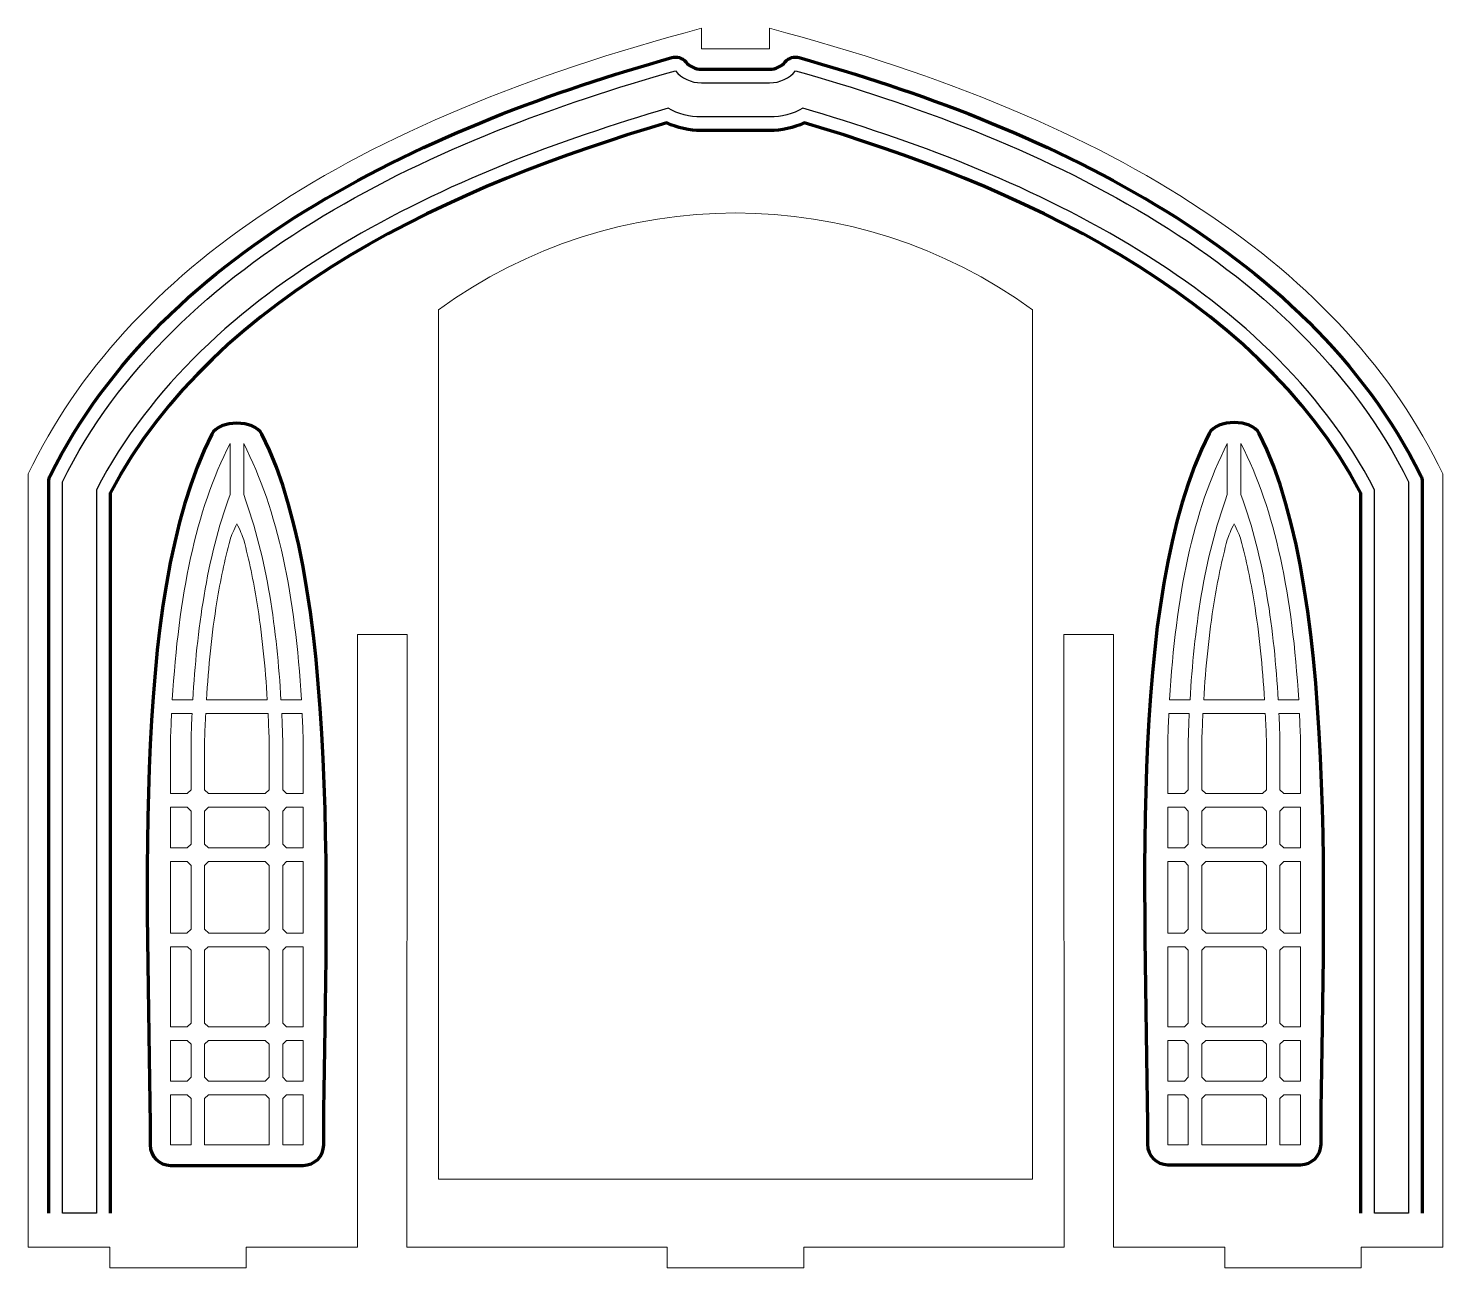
# Model space of a CAD drawing. Header units: centimetres. Extents: x -57 to 189, y -76 to 83.
# Drawn here: x 26.09 to 46.83, y 41.31 to 59.48 of the extents above; entities that cross this region are included whole.
import ezdxf

# ---------------------------------------------------------------- set-up
doc = ezdxf.new("R2010")
doc.units = ezdxf.units.CM
doc.header["$MEASUREMENT"] = 0
doc.layers.add('DEFAULT', color=7, linetype='Continuous')

msp = doc.modelspace()

# ---------------------------------------------------------------- linework, layer by layer
at = {"layer": 'DEFAULT', "color": 242, "lineweight": 9}
for points, knots in [([(36.46052, 59.17993), (36.46052, 59.17993), (35.96052, 59.17993), (35.96052, 59.17993), (35.96052, 59.17993), (35.96052, 59.17993), (35.96053, 59.47993), (35.96053, 59.47993), (35.96053, 59.47993), (30.8109, 58.11801), (27.52085, 55.94032), (26.0904, 52.94694), (26.0904, 52.94694), (26.0904, 52.94694), (26.09041, 41.60815), (26.09041, 41.60815), (26.09041, 41.60815), (26.09041, 41.60815), (27.28487, 41.60815), (27.28487, 41.60815), (27.28487, 41.60815), (27.28487, 41.60815), (27.28487, 41.30815), (27.28487, 41.30815), (27.28487, 41.30815), (27.28487, 41.30815), (29.28487, 41.30815), (29.28487, 41.30815), (29.28487, 41.30815), (29.28487, 41.30815), (29.28487, 41.60814), (29.28487, 41.60814), (29.28487, 41.60814), (29.28487, 41.60814), (30.91852, 41.60814), (30.91852, 41.60814), (30.91852, 41.60814), (30.91852, 41.60814), (30.91852, 50.59249), (30.91852, 50.59249), (30.91852, 50.59249), (30.91852, 50.59249), (31.64498, 50.59249), (31.64498, 50.59249), (31.64498, 50.59249), (31.64498, 50.59249), (31.64297, 41.60815), (31.64297, 41.60815), (31.64297, 41.60815), (31.64297, 41.60815), (35.46052, 41.60815), (35.46052, 41.60815), (35.46052, 41.60815), (35.46052, 41.60815), (35.46053, 41.30815), (35.46053, 41.30815), (35.46053, 41.30815), (35.46053, 41.30815), (36.46052, 41.30815), (36.46052, 41.30815), (36.46052, 41.30815), (36.46052, 41.30815), (37.46051, 41.30815), (37.46051, 41.30815), (37.46051, 41.30815), (37.46051, 41.30815), (37.46052, 41.60815), (37.46052, 41.60815), (37.46052, 41.60815), (37.46052, 41.60815), (41.27807, 41.60815), (41.27807, 41.60815), (41.27807, 41.60815), (41.27807, 41.60815), (41.27606, 50.59249), (41.27606, 50.59249), (41.27606, 50.59249), (41.27606, 50.59249), (42.00252, 50.59249), (42.00252, 50.59249), (42.00252, 50.59249), (42.00252, 50.59249), (42.00252, 41.60814), (42.00252, 41.60814), (42.00252, 41.60814), (42.00252, 41.60814), (43.63617, 41.60814), (43.63617, 41.60814), (43.63617, 41.60814), (43.63617, 41.60814), (43.63617, 41.30815), (43.63617, 41.30815), (43.63617, 41.30815), (43.63617, 41.30815), (45.63617, 41.30815), (45.63617, 41.30815), (45.63617, 41.30815), (45.63617, 41.30815), (45.63617, 41.60815), (45.63617, 41.60815), (45.63617, 41.60815), (45.63617, 41.60815), (46.83063, 41.60815), (46.83063, 41.60815), (46.83063, 41.60815), (46.83063, 41.60815), (46.83064, 52.94694), (46.83064, 52.94694), (46.83064, 52.94694), (45.40019, 55.94032), (42.11014, 58.11801), (36.96051, 59.47993), (36.96051, 59.47993), (36.96051, 59.47993), (36.96052, 59.17993), (36.96052, 59.17993), (36.96052, 59.17993), (36.96052, 59.17993), (36.46052, 59.17993), (36.46052, 59.17993)], [0, 0, 0, 0, 0.03225806, 0.03225806, 0.03225806, 0.03225806, 0.06451613, 0.06451613, 0.06451613, 0.06451613, 0.09677419, 0.09677419, 0.09677419, 0.09677419, 0.12903226, 0.12903226, 0.12903226, 0.12903226, 0.16129032, 0.16129032, 0.16129032, 0.16129032, 0.19354839, 0.19354839, 0.19354839, 0.19354839, 0.22580645, 0.22580645, 0.22580645, 0.22580645, 0.25806452, 0.25806452, 0.25806452, 0.25806452, 0.29032258, 0.29032258, 0.29032258, 0.29032258, 0.32258065, 0.32258065, 0.32258065, 0.32258065, 0.35483871, 0.35483871, 0.35483871, 0.35483871, 0.38709677, 0.38709677, 0.38709677, 0.38709677, 0.41935484, 0.41935484, 0.41935484, 0.41935484, 0.4516129, 0.4516129, 0.4516129, 0.4516129, 0.48387097, 0.48387097, 0.48387097, 0.48387097, 0.51612903, 0.51612903, 0.51612903, 0.51612903, 0.5483871, 0.5483871, 0.5483871, 0.5483871, 0.58064516, 0.58064516, 0.58064516, 0.58064516, 0.61290323, 0.61290323, 0.61290323, 0.61290323, 0.64516129, 0.64516129, 0.64516129, 0.64516129, 0.67741935, 0.67741935, 0.67741935, 0.67741935, 0.70967742, 0.70967742, 0.70967742, 0.70967742, 0.74193548, 0.74193548, 0.74193548, 0.74193548, 0.77419355, 0.77419355, 0.77419355, 0.77419355, 0.80645161, 0.80645161, 0.80645161, 0.80645161, 0.83870968, 0.83870968, 0.83870968, 0.83870968, 0.87096774, 0.87096774, 0.87096774, 0.87096774, 0.90322581, 0.90322581, 0.90322581, 0.90322581, 0.93548387, 0.93548387, 0.93548387, 0.93548387, 1, 1, 1, 1]), ([(32.10712, 55.35391), (34.7014, 57.24478), (38.21964, 57.24478), (40.81392, 55.3539), (40.81392, 55.3539), (40.81392, 55.3539), (40.81393, 42.60815), (40.81393, 42.60815), (40.81393, 42.60815), (40.81393, 42.60815), (36.46052, 42.60815), (36.46052, 42.60815), (36.46052, 42.60815), (36.46052, 42.60815), (32.10711, 42.60815), (32.10711, 42.60815), (32.10711, 42.60815), (32.10711, 42.60815), (32.10712, 55.35391), (32.10712, 55.35391)], [0, 0, 0, 0, 0.16666667, 0.16666667, 0.16666667, 0.16666667, 0.33333333, 0.33333333, 0.33333333, 0.33333333, 0.5, 0.5, 0.5, 0.5, 0.66666667, 0.66666667, 0.66666667, 0.66666667, 1, 1, 1, 1]), ([(29.04902, 52.64226), (28.7023, 51.70327), (28.56185, 50.6468), (28.50241, 49.63182), (28.50241, 49.63182), (28.50241, 49.63182), (28.20251, 49.63182), (28.20251, 49.63182), (28.20251, 49.63182), (28.29305, 51.15523), (28.54438, 52.40832), (29.04902, 53.39101), (29.04902, 53.39101), (29.04902, 53.39101), (29.04902, 52.64226), (29.04902, 52.64226)], [0, 0, 0, 0, 0.2, 0.2, 0.2, 0.2, 0.4, 0.4, 0.4, 0.4, 0.6, 0.6, 0.6, 0.6, 1, 1, 1, 1]), ([(29.24902, 53.39101), (29.75366, 52.40832), (30.005, 51.15523), (30.09553, 49.63182), (30.09553, 49.63182), (30.09553, 49.63182), (29.79564, 49.63182), (29.79564, 49.63182), (29.79564, 49.63182), (29.7362, 50.64679), (29.59574, 51.70327), (29.24902, 52.64226), (29.24902, 52.64226), (29.24902, 52.64226), (29.24902, 53.39101), (29.24902, 53.39101)], [0, 0, 0, 0, 0.2, 0.2, 0.2, 0.2, 0.4, 0.4, 0.4, 0.4, 0.6, 0.6, 0.6, 0.6, 1, 1, 1, 1]), ([(43.67202, 53.39101), (43.16738, 52.40832), (42.91604, 51.15523), (42.82551, 49.63182), (42.82551, 49.63182), (42.82551, 49.63182), (43.1254, 49.63182), (43.1254, 49.63182), (43.1254, 49.63182), (43.18484, 50.64679), (43.3253, 51.70327), (43.67202, 52.64226), (43.67202, 52.64226), (43.67202, 52.64226), (43.67202, 53.39101), (43.67202, 53.39101)], [0, 0, 0, 0, 0.2, 0.2, 0.2, 0.2, 0.4, 0.4, 0.4, 0.4, 0.6, 0.6, 0.6, 0.6, 1, 1, 1, 1]), ([(43.87202, 52.64226), (44.21874, 51.70327), (44.35919, 50.6468), (44.41863, 49.63182), (44.41863, 49.63182), (44.41863, 49.63182), (44.71853, 49.63182), (44.71853, 49.63182), (44.71853, 49.63182), (44.62799, 51.15523), (44.37666, 52.40832), (43.87202, 53.39101), (43.87202, 53.39101), (43.87202, 53.39101), (43.87202, 52.64226), (43.87202, 52.64226)], [0, 0, 0, 0, 0.2, 0.2, 0.2, 0.2, 0.4, 0.4, 0.4, 0.4, 0.6, 0.6, 0.6, 0.6, 1, 1, 1, 1]), ([(29.44172, 51.0731), (29.5195, 50.59654), (29.56647, 50.11444), (29.59518, 49.63182), (29.59518, 49.63182), (29.59518, 49.63182), (29.14901, 49.63182), (29.14901, 49.63182), (29.14901, 49.63182), (29.14901, 49.63182), (28.70284, 49.63182), (28.70284, 49.63182), (28.70284, 49.63182), (28.73156, 50.11444), (28.77854, 50.59653), (28.85632, 51.0731), (28.85632, 51.0731), (28.90595, 51.3773), (28.9685, 51.68161), (29.04902, 51.98062), (29.04902, 51.98062), (29.06621, 52.03182), (29.1048, 52.1354), (29.14902, 52.21374), (29.14902, 52.21374), (29.19324, 52.1354), (29.23185, 52.03182), (29.24902, 51.98062), (29.24902, 51.98062), (29.32954, 51.68161), (29.39208, 51.3773), (29.44172, 51.0731)], [0, 0, 0, 0, 0.11111111, 0.11111111, 0.11111111, 0.11111111, 0.22222222, 0.22222222, 0.22222222, 0.22222222, 0.33333333, 0.33333333, 0.33333333, 0.33333333, 0.44444444, 0.44444444, 0.44444444, 0.44444444, 0.55555556, 0.55555556, 0.55555556, 0.55555556, 0.66666667, 0.66666667, 0.66666667, 0.66666667, 0.77777778, 0.77777778, 0.77777778, 0.77777778, 1, 1, 1, 1]), ([(43.47932, 51.0731), (43.40154, 50.59654), (43.35457, 50.11444), (43.32586, 49.63182), (43.32586, 49.63182), (43.32586, 49.63182), (43.77203, 49.63182), (43.77203, 49.63182), (43.77203, 49.63182), (43.77203, 49.63182), (44.2182, 49.63182), (44.2182, 49.63182), (44.2182, 49.63182), (44.18948, 50.11444), (44.1425, 50.59653), (44.06472, 51.0731), (44.06472, 51.0731), (44.01509, 51.3773), (43.95254, 51.68161), (43.87202, 51.98062), (43.87202, 51.98062), (43.85483, 52.03182), (43.81624, 52.1354), (43.77202, 52.21374), (43.77202, 52.21374), (43.7278, 52.1354), (43.68919, 52.03182), (43.67202, 51.98062), (43.67202, 51.98062), (43.5915, 51.68161), (43.52896, 51.3773), (43.47932, 51.0731)], [0, 0, 0, 0, 0.11111111, 0.11111111, 0.11111111, 0.11111111, 0.22222222, 0.22222222, 0.22222222, 0.22222222, 0.33333333, 0.33333333, 0.33333333, 0.33333333, 0.44444444, 0.44444444, 0.44444444, 0.44444444, 0.55555556, 0.55555556, 0.55555556, 0.55555556, 0.66666667, 0.66666667, 0.66666667, 0.66666667, 0.77777778, 0.77777778, 0.77777778, 0.77777778, 1, 1, 1, 1]), ([(28.47633, 49.05564), (28.47633, 49.05564), (28.47633, 48.31539), (28.47633, 48.31539), (28.47633, 48.31539), (28.47633, 48.31539), (28.42042, 48.25948), (28.42042, 48.25948), (28.42042, 48.25948), (28.42042, 48.25948), (28.17633, 48.25948), (28.17633, 48.25948), (28.17633, 48.25948), (28.17633, 48.25948), (28.17633, 49.06061), (28.17633, 49.06061), (28.17633, 49.06061), (28.18048, 49.18604), (28.18557, 49.30978), (28.19162, 49.43182), (28.19162, 49.43182), (28.19162, 49.43182), (28.49167, 49.43182), (28.49167, 49.43182), (28.49167, 49.43182), (28.48554, 49.30608), (28.48052, 49.18113), (28.47639, 49.0573), (28.47639, 49.0573), (28.47639, 49.0573), (28.47633, 49.05564), (28.47633, 49.05564)], [0, 0, 0, 0, 0.11111111, 0.11111111, 0.11111111, 0.11111111, 0.22222222, 0.22222222, 0.22222222, 0.22222222, 0.33333333, 0.33333333, 0.33333333, 0.33333333, 0.44444444, 0.44444444, 0.44444444, 0.44444444, 0.55555556, 0.55555556, 0.55555556, 0.55555556, 0.66666667, 0.66666667, 0.66666667, 0.66666667, 0.77777778, 0.77777778, 0.77777778, 0.77777778, 1, 1, 1, 1]), ([(29.62171, 49.0523), (29.62171, 49.0523), (29.6217, 48.31539), (29.6217, 48.31539), (29.6217, 48.31539), (29.6217, 48.31539), (29.5658, 48.25948), (29.5658, 48.25948), (29.5658, 48.25948), (29.5658, 48.25948), (29.14902, 48.25948), (29.14902, 48.25948), (29.14902, 48.25948), (29.14902, 48.25948), (28.73224, 48.25948), (28.73224, 48.25948), (28.73224, 48.25948), (28.73224, 48.25948), (28.67633, 48.31538), (28.67633, 48.31538), (28.67633, 48.31538), (28.67633, 48.31538), (28.67633, 49.05231), (28.67633, 49.05231), (28.67633, 49.05231), (28.68054, 49.17874), (28.6857, 49.30528), (28.69196, 49.43182), (28.69196, 49.43182), (28.69196, 49.43182), (29.14902, 49.43182), (29.14902, 49.43182), (29.14902, 49.43182), (29.14902, 49.43182), (29.60608, 49.43182), (29.60608, 49.43182), (29.60608, 49.43182), (29.61234, 49.30528), (29.61749, 49.17874), (29.62171, 49.0523)], [0, 0, 0, 0, 0.09090909, 0.09090909, 0.09090909, 0.09090909, 0.18181818, 0.18181818, 0.18181818, 0.18181818, 0.27272727, 0.27272727, 0.27272727, 0.27272727, 0.36363636, 0.36363636, 0.36363636, 0.36363636, 0.45454545, 0.45454545, 0.45454545, 0.45454545, 0.54545455, 0.54545455, 0.54545455, 0.54545455, 0.63636364, 0.63636364, 0.63636364, 0.63636364, 0.72727273, 0.72727273, 0.72727273, 0.72727273, 0.81818182, 0.81818182, 0.81818182, 0.81818182, 1, 1, 1, 1]), ([(30.12171, 49.06061), (30.12171, 49.06061), (30.1217, 48.25948), (30.1217, 48.25948), (30.1217, 48.25948), (30.1217, 48.25948), (29.87762, 48.25948), (29.87762, 48.25948), (29.87762, 48.25948), (29.87762, 48.25948), (29.82171, 48.31539), (29.82171, 48.31539), (29.82171, 48.31539), (29.82171, 48.31539), (29.82171, 49.05564), (29.82171, 49.05564), (29.82171, 49.05564), (29.82171, 49.05564), (29.82165, 49.0573), (29.82165, 49.0573), (29.82165, 49.0573), (29.81752, 49.18113), (29.8125, 49.30608), (29.80636, 49.43182), (29.80636, 49.43182), (29.80636, 49.43182), (30.10642, 49.43182), (30.10642, 49.43182), (30.10642, 49.43182), (30.11247, 49.30977), (30.11755, 49.18603), (30.12171, 49.06061)], [0, 0, 0, 0, 0.11111111, 0.11111111, 0.11111111, 0.11111111, 0.22222222, 0.22222222, 0.22222222, 0.22222222, 0.33333333, 0.33333333, 0.33333333, 0.33333333, 0.44444444, 0.44444444, 0.44444444, 0.44444444, 0.55555556, 0.55555556, 0.55555556, 0.55555556, 0.66666667, 0.66666667, 0.66666667, 0.66666667, 0.77777778, 0.77777778, 0.77777778, 0.77777778, 1, 1, 1, 1]), ([(42.79933, 49.06061), (42.79933, 49.06061), (42.79934, 48.25948), (42.79934, 48.25948), (42.79934, 48.25948), (42.79934, 48.25948), (43.04342, 48.25948), (43.04342, 48.25948), (43.04342, 48.25948), (43.04342, 48.25948), (43.09933, 48.31539), (43.09933, 48.31539), (43.09933, 48.31539), (43.09933, 48.31539), (43.09933, 49.05564), (43.09933, 49.05564), (43.09933, 49.05564), (43.09933, 49.05564), (43.09939, 49.0573), (43.09939, 49.0573), (43.09939, 49.0573), (43.10352, 49.18113), (43.10854, 49.30608), (43.11468, 49.43182), (43.11468, 49.43182), (43.11468, 49.43182), (42.81462, 49.43182), (42.81462, 49.43182), (42.81462, 49.43182), (42.80857, 49.30977), (42.80349, 49.18603), (42.79933, 49.06061)], [0, 0, 0, 0, 0.11111111, 0.11111111, 0.11111111, 0.11111111, 0.22222222, 0.22222222, 0.22222222, 0.22222222, 0.33333333, 0.33333333, 0.33333333, 0.33333333, 0.44444444, 0.44444444, 0.44444444, 0.44444444, 0.55555556, 0.55555556, 0.55555556, 0.55555556, 0.66666667, 0.66666667, 0.66666667, 0.66666667, 0.77777778, 0.77777778, 0.77777778, 0.77777778, 1, 1, 1, 1]), ([(43.29933, 49.0523), (43.29933, 49.0523), (43.29934, 48.31539), (43.29934, 48.31539), (43.29934, 48.31539), (43.29934, 48.31539), (43.35524, 48.25948), (43.35524, 48.25948), (43.35524, 48.25948), (43.35524, 48.25948), (43.77202, 48.25948), (43.77202, 48.25948), (43.77202, 48.25948), (43.77202, 48.25948), (44.1888, 48.25948), (44.1888, 48.25948), (44.1888, 48.25948), (44.1888, 48.25948), (44.24471, 48.31538), (44.24471, 48.31538), (44.24471, 48.31538), (44.24471, 48.31538), (44.24471, 49.05231), (44.24471, 49.05231), (44.24471, 49.05231), (44.2405, 49.17874), (44.23534, 49.30528), (44.22908, 49.43182), (44.22908, 49.43182), (44.22908, 49.43182), (43.77202, 49.43182), (43.77202, 49.43182), (43.77202, 49.43182), (43.77202, 49.43182), (43.31496, 49.43182), (43.31496, 49.43182), (43.31496, 49.43182), (43.3087, 49.30528), (43.30355, 49.17874), (43.29933, 49.0523)], [0, 0, 0, 0, 0.09090909, 0.09090909, 0.09090909, 0.09090909, 0.18181818, 0.18181818, 0.18181818, 0.18181818, 0.27272727, 0.27272727, 0.27272727, 0.27272727, 0.36363636, 0.36363636, 0.36363636, 0.36363636, 0.45454545, 0.45454545, 0.45454545, 0.45454545, 0.54545455, 0.54545455, 0.54545455, 0.54545455, 0.63636364, 0.63636364, 0.63636364, 0.63636364, 0.72727273, 0.72727273, 0.72727273, 0.72727273, 0.81818182, 0.81818182, 0.81818182, 0.81818182, 1, 1, 1, 1]), ([(44.44471, 49.05564), (44.44471, 49.05564), (44.44471, 48.31539), (44.44471, 48.31539), (44.44471, 48.31539), (44.44471, 48.31539), (44.50062, 48.25948), (44.50062, 48.25948), (44.50062, 48.25948), (44.50062, 48.25948), (44.74471, 48.25948), (44.74471, 48.25948), (44.74471, 48.25948), (44.74471, 48.25948), (44.74471, 49.06061), (44.74471, 49.06061), (44.74471, 49.06061), (44.74056, 49.18604), (44.73547, 49.30978), (44.72942, 49.43182), (44.72942, 49.43182), (44.72942, 49.43182), (44.42937, 49.43182), (44.42937, 49.43182), (44.42937, 49.43182), (44.4355, 49.30608), (44.44052, 49.18113), (44.44465, 49.0573), (44.44465, 49.0573), (44.44465, 49.0573), (44.44471, 49.05564), (44.44471, 49.05564)], [0, 0, 0, 0, 0.11111111, 0.11111111, 0.11111111, 0.11111111, 0.22222222, 0.22222222, 0.22222222, 0.22222222, 0.33333333, 0.33333333, 0.33333333, 0.33333333, 0.44444444, 0.44444444, 0.44444444, 0.44444444, 0.55555556, 0.55555556, 0.55555556, 0.55555556, 0.66666667, 0.66666667, 0.66666667, 0.66666667, 0.77777778, 0.77777778, 0.77777778, 0.77777778, 1, 1, 1, 1]), ([(28.47633, 48.00357), (28.47633, 48.00357), (28.47633, 47.51821), (28.47633, 47.51821), (28.47633, 47.51821), (28.47633, 47.51821), (28.42041, 47.46229), (28.42041, 47.46229), (28.42041, 47.46229), (28.42041, 47.46229), (28.17633, 47.46229), (28.17633, 47.46229), (28.17633, 47.46229), (28.17633, 47.46229), (28.17633, 48.05948), (28.17633, 48.05948), (28.17633, 48.05948), (28.17633, 48.05948), (28.42042, 48.05947), (28.42042, 48.05947), (28.42042, 48.05947), (28.42042, 48.05947), (28.47633, 48.00357), (28.47633, 48.00357)], [0, 0, 0, 0, 0.14285714, 0.14285714, 0.14285714, 0.14285714, 0.28571429, 0.28571429, 0.28571429, 0.28571429, 0.42857143, 0.42857143, 0.42857143, 0.42857143, 0.57142857, 0.57142857, 0.57142857, 0.57142857, 0.71428571, 0.71428571, 0.71428571, 0.71428571, 1, 1, 1, 1]), ([(29.14902, 48.05948), (29.14902, 48.05948), (29.5658, 48.05948), (29.5658, 48.05948), (29.5658, 48.05948), (29.5658, 48.05948), (29.62171, 48.00357), (29.62171, 48.00357), (29.62171, 48.00357), (29.62171, 48.00357), (29.62172, 47.51821), (29.62172, 47.51821), (29.62172, 47.51821), (29.62172, 47.51821), (29.5658, 47.46228), (29.5658, 47.46228), (29.5658, 47.46228), (29.5658, 47.46228), (29.149, 47.46229), (29.149, 47.46229), (29.149, 47.46229), (29.149, 47.46229), (28.73225, 47.46229), (28.73225, 47.46229), (28.73225, 47.46229), (28.73225, 47.46229), (28.67633, 47.51821), (28.67633, 47.51821), (28.67633, 47.51821), (28.67633, 47.51821), (28.67633, 48.00357), (28.67633, 48.00357), (28.67633, 48.00357), (28.67633, 48.00357), (28.73224, 48.05948), (28.73224, 48.05948), (28.73224, 48.05948), (28.73224, 48.05948), (29.14902, 48.05948), (29.14902, 48.05948)], [0, 0, 0, 0, 0.09090909, 0.09090909, 0.09090909, 0.09090909, 0.18181818, 0.18181818, 0.18181818, 0.18181818, 0.27272727, 0.27272727, 0.27272727, 0.27272727, 0.36363636, 0.36363636, 0.36363636, 0.36363636, 0.45454545, 0.45454545, 0.45454545, 0.45454545, 0.54545455, 0.54545455, 0.54545455, 0.54545455, 0.63636364, 0.63636364, 0.63636364, 0.63636364, 0.72727273, 0.72727273, 0.72727273, 0.72727273, 0.81818182, 0.81818182, 0.81818182, 0.81818182, 1, 1, 1, 1]), ([(30.12171, 48.05947), (30.12171, 48.05947), (30.12171, 47.46229), (30.12171, 47.46229), (30.12171, 47.46229), (30.12171, 47.46229), (29.87763, 47.46229), (29.87763, 47.46229), (29.87763, 47.46229), (29.87763, 47.46229), (29.82171, 47.51821), (29.82171, 47.51821), (29.82171, 47.51821), (29.82171, 47.51821), (29.82171, 48.00357), (29.82171, 48.00357), (29.82171, 48.00357), (29.82171, 48.00357), (29.87762, 48.05948), (29.87762, 48.05948), (29.87762, 48.05948), (29.87762, 48.05948), (30.12171, 48.05947), (30.12171, 48.05947)], [0, 0, 0, 0, 0.14285714, 0.14285714, 0.14285714, 0.14285714, 0.28571429, 0.28571429, 0.28571429, 0.28571429, 0.42857143, 0.42857143, 0.42857143, 0.42857143, 0.57142857, 0.57142857, 0.57142857, 0.57142857, 0.71428571, 0.71428571, 0.71428571, 0.71428571, 1, 1, 1, 1]), ([(42.79933, 48.05947), (42.79933, 48.05947), (42.79933, 47.46229), (42.79933, 47.46229), (42.79933, 47.46229), (42.79933, 47.46229), (43.04341, 47.46229), (43.04341, 47.46229), (43.04341, 47.46229), (43.04341, 47.46229), (43.09933, 47.51821), (43.09933, 47.51821), (43.09933, 47.51821), (43.09933, 47.51821), (43.09933, 48.00357), (43.09933, 48.00357), (43.09933, 48.00357), (43.09933, 48.00357), (43.04342, 48.05948), (43.04342, 48.05948), (43.04342, 48.05948), (43.04342, 48.05948), (42.79933, 48.05947), (42.79933, 48.05947)], [0, 0, 0, 0, 0.14285714, 0.14285714, 0.14285714, 0.14285714, 0.28571429, 0.28571429, 0.28571429, 0.28571429, 0.42857143, 0.42857143, 0.42857143, 0.42857143, 0.57142857, 0.57142857, 0.57142857, 0.57142857, 0.71428571, 0.71428571, 0.71428571, 0.71428571, 1, 1, 1, 1]), ([(43.77202, 48.05948), (43.77202, 48.05948), (43.35524, 48.05948), (43.35524, 48.05948), (43.35524, 48.05948), (43.35524, 48.05948), (43.29933, 48.00357), (43.29933, 48.00357), (43.29933, 48.00357), (43.29933, 48.00357), (43.29932, 47.51821), (43.29932, 47.51821), (43.29932, 47.51821), (43.29932, 47.51821), (43.35524, 47.46228), (43.35524, 47.46228), (43.35524, 47.46228), (43.35524, 47.46228), (43.77204, 47.46229), (43.77204, 47.46229), (43.77204, 47.46229), (43.77204, 47.46229), (44.18879, 47.46229), (44.18879, 47.46229), (44.18879, 47.46229), (44.18879, 47.46229), (44.24471, 47.51821), (44.24471, 47.51821), (44.24471, 47.51821), (44.24471, 47.51821), (44.24471, 48.00357), (44.24471, 48.00357), (44.24471, 48.00357), (44.24471, 48.00357), (44.1888, 48.05948), (44.1888, 48.05948), (44.1888, 48.05948), (44.1888, 48.05948), (43.77202, 48.05948), (43.77202, 48.05948)], [0, 0, 0, 0, 0.09090909, 0.09090909, 0.09090909, 0.09090909, 0.18181818, 0.18181818, 0.18181818, 0.18181818, 0.27272727, 0.27272727, 0.27272727, 0.27272727, 0.36363636, 0.36363636, 0.36363636, 0.36363636, 0.45454545, 0.45454545, 0.45454545, 0.45454545, 0.54545455, 0.54545455, 0.54545455, 0.54545455, 0.63636364, 0.63636364, 0.63636364, 0.63636364, 0.72727273, 0.72727273, 0.72727273, 0.72727273, 0.81818182, 0.81818182, 0.81818182, 0.81818182, 1, 1, 1, 1]), ([(44.44471, 48.00357), (44.44471, 48.00357), (44.44471, 47.51821), (44.44471, 47.51821), (44.44471, 47.51821), (44.44471, 47.51821), (44.50063, 47.46229), (44.50063, 47.46229), (44.50063, 47.46229), (44.50063, 47.46229), (44.74471, 47.46229), (44.74471, 47.46229), (44.74471, 47.46229), (44.74471, 47.46229), (44.74471, 48.05948), (44.74471, 48.05948), (44.74471, 48.05948), (44.74471, 48.05948), (44.50062, 48.05947), (44.50062, 48.05947), (44.50062, 48.05947), (44.50062, 48.05947), (44.44471, 48.00357), (44.44471, 48.00357)], [0, 0, 0, 0, 0.14285714, 0.14285714, 0.14285714, 0.14285714, 0.28571429, 0.28571429, 0.28571429, 0.28571429, 0.42857143, 0.42857143, 0.42857143, 0.42857143, 0.57142857, 0.57142857, 0.57142857, 0.57142857, 0.71428571, 0.71428571, 0.71428571, 0.71428571, 1, 1, 1, 1]), ([(28.47633, 47.20639), (28.47633, 47.20639), (28.47633, 46.27398), (28.47633, 46.27398), (28.47633, 46.27398), (28.47633, 46.27398), (28.41463, 46.21229), (28.41463, 46.21229), (28.41463, 46.21229), (28.41463, 46.21229), (28.17633, 46.21229), (28.17633, 46.21229), (28.17633, 46.21229), (28.17633, 46.21229), (28.17633, 47.26229), (28.17633, 47.26229), (28.17633, 47.26229), (28.17633, 47.26229), (28.42043, 47.26229), (28.42043, 47.26229), (28.42043, 47.26229), (28.42043, 47.26229), (28.47633, 47.20639), (28.47633, 47.20639)], [0, 0, 0, 0, 0.14285714, 0.14285714, 0.14285714, 0.14285714, 0.28571429, 0.28571429, 0.28571429, 0.28571429, 0.42857143, 0.42857143, 0.42857143, 0.42857143, 0.57142857, 0.57142857, 0.57142857, 0.57142857, 0.71428571, 0.71428571, 0.71428571, 0.71428571, 1, 1, 1, 1]), ([(29.62172, 47.20639), (29.62172, 47.20639), (29.62171, 46.27398), (29.62171, 46.27398), (29.62171, 46.27398), (29.62171, 46.27398), (29.56002, 46.21229), (29.56002, 46.21229), (29.56002, 46.21229), (29.56002, 46.21229), (29.14902, 46.21229), (29.14902, 46.21229), (29.14902, 46.21229), (29.14902, 46.21229), (28.73802, 46.21229), (28.73802, 46.21229), (28.73802, 46.21229), (28.73802, 46.21229), (28.67633, 46.27398), (28.67633, 46.27398), (28.67633, 46.27398), (28.67633, 46.27398), (28.67632, 47.20639), (28.67632, 47.20639), (28.67632, 47.20639), (28.67632, 47.20639), (28.73223, 47.26229), (28.73223, 47.26229), (28.73223, 47.26229), (28.73223, 47.26229), (29.14902, 47.26229), (29.14902, 47.26229), (29.14902, 47.26229), (29.14902, 47.26229), (29.56581, 47.26229), (29.56581, 47.26229), (29.56581, 47.26229), (29.56581, 47.26229), (29.62172, 47.20639), (29.62172, 47.20639)], [0, 0, 0, 0, 0.09090909, 0.09090909, 0.09090909, 0.09090909, 0.18181818, 0.18181818, 0.18181818, 0.18181818, 0.27272727, 0.27272727, 0.27272727, 0.27272727, 0.36363636, 0.36363636, 0.36363636, 0.36363636, 0.45454545, 0.45454545, 0.45454545, 0.45454545, 0.54545455, 0.54545455, 0.54545455, 0.54545455, 0.63636364, 0.63636364, 0.63636364, 0.63636364, 0.72727273, 0.72727273, 0.72727273, 0.72727273, 0.81818182, 0.81818182, 0.81818182, 0.81818182, 1, 1, 1, 1]), ([(30.12171, 47.26229), (30.12171, 47.26229), (30.12171, 46.2123), (30.12171, 46.2123), (30.12171, 46.2123), (30.12171, 46.2123), (29.8834, 46.2123), (29.8834, 46.2123), (29.8834, 46.2123), (29.8834, 46.2123), (29.82171, 46.27398), (29.82171, 46.27398), (29.82171, 46.27398), (29.82171, 46.27398), (29.82171, 47.20639), (29.82171, 47.20639), (29.82171, 47.20639), (29.82171, 47.20639), (29.87761, 47.26229), (29.87761, 47.26229), (29.87761, 47.26229), (29.87761, 47.26229), (30.12171, 47.26229), (30.12171, 47.26229)], [0, 0, 0, 0, 0.14285714, 0.14285714, 0.14285714, 0.14285714, 0.28571429, 0.28571429, 0.28571429, 0.28571429, 0.42857143, 0.42857143, 0.42857143, 0.42857143, 0.57142857, 0.57142857, 0.57142857, 0.57142857, 0.71428571, 0.71428571, 0.71428571, 0.71428571, 1, 1, 1, 1]), ([(42.79933, 47.26229), (42.79933, 47.26229), (42.79933, 46.2123), (42.79933, 46.2123), (42.79933, 46.2123), (42.79933, 46.2123), (43.03764, 46.2123), (43.03764, 46.2123), (43.03764, 46.2123), (43.03764, 46.2123), (43.09933, 46.27398), (43.09933, 46.27398), (43.09933, 46.27398), (43.09933, 46.27398), (43.09933, 47.20639), (43.09933, 47.20639), (43.09933, 47.20639), (43.09933, 47.20639), (43.04343, 47.26229), (43.04343, 47.26229), (43.04343, 47.26229), (43.04343, 47.26229), (42.79933, 47.26229), (42.79933, 47.26229)], [0, 0, 0, 0, 0.14285714, 0.14285714, 0.14285714, 0.14285714, 0.28571429, 0.28571429, 0.28571429, 0.28571429, 0.42857143, 0.42857143, 0.42857143, 0.42857143, 0.57142857, 0.57142857, 0.57142857, 0.57142857, 0.71428571, 0.71428571, 0.71428571, 0.71428571, 1, 1, 1, 1]), ([(43.29932, 47.20639), (43.29932, 47.20639), (43.29933, 46.27398), (43.29933, 46.27398), (43.29933, 46.27398), (43.29933, 46.27398), (43.36102, 46.21229), (43.36102, 46.21229), (43.36102, 46.21229), (43.36102, 46.21229), (43.77202, 46.21229), (43.77202, 46.21229), (43.77202, 46.21229), (43.77202, 46.21229), (44.18302, 46.21229), (44.18302, 46.21229), (44.18302, 46.21229), (44.18302, 46.21229), (44.24471, 46.27398), (44.24471, 46.27398), (44.24471, 46.27398), (44.24471, 46.27398), (44.24472, 47.20639), (44.24472, 47.20639), (44.24472, 47.20639), (44.24472, 47.20639), (44.18881, 47.26229), (44.18881, 47.26229), (44.18881, 47.26229), (44.18881, 47.26229), (43.77202, 47.26229), (43.77202, 47.26229), (43.77202, 47.26229), (43.77202, 47.26229), (43.35523, 47.26229), (43.35523, 47.26229), (43.35523, 47.26229), (43.35523, 47.26229), (43.29932, 47.20639), (43.29932, 47.20639)], [0, 0, 0, 0, 0.09090909, 0.09090909, 0.09090909, 0.09090909, 0.18181818, 0.18181818, 0.18181818, 0.18181818, 0.27272727, 0.27272727, 0.27272727, 0.27272727, 0.36363636, 0.36363636, 0.36363636, 0.36363636, 0.45454545, 0.45454545, 0.45454545, 0.45454545, 0.54545455, 0.54545455, 0.54545455, 0.54545455, 0.63636364, 0.63636364, 0.63636364, 0.63636364, 0.72727273, 0.72727273, 0.72727273, 0.72727273, 0.81818182, 0.81818182, 0.81818182, 0.81818182, 1, 1, 1, 1]), ([(44.44471, 47.20639), (44.44471, 47.20639), (44.44471, 46.27398), (44.44471, 46.27398), (44.44471, 46.27398), (44.44471, 46.27398), (44.50641, 46.21229), (44.50641, 46.21229), (44.50641, 46.21229), (44.50641, 46.21229), (44.74471, 46.21229), (44.74471, 46.21229), (44.74471, 46.21229), (44.74471, 46.21229), (44.74471, 47.26229), (44.74471, 47.26229), (44.74471, 47.26229), (44.74471, 47.26229), (44.50061, 47.26229), (44.50061, 47.26229), (44.50061, 47.26229), (44.50061, 47.26229), (44.44471, 47.20639), (44.44471, 47.20639)], [0, 0, 0, 0, 0.14285714, 0.14285714, 0.14285714, 0.14285714, 0.28571429, 0.28571429, 0.28571429, 0.28571429, 0.42857143, 0.42857143, 0.42857143, 0.42857143, 0.57142857, 0.57142857, 0.57142857, 0.57142857, 0.71428571, 0.71428571, 0.71428571, 0.71428571, 1, 1, 1, 1]), ([(28.47633, 45.96216), (28.47633, 45.96216), (28.47633, 44.89587), (28.47633, 44.89587), (28.47633, 44.89587), (28.47633, 44.89587), (28.4204, 44.83995), (28.4204, 44.83995), (28.4204, 44.83995), (28.4204, 44.83995), (28.17633, 44.83995), (28.17633, 44.83995), (28.17633, 44.83995), (28.17633, 44.83995), (28.17633, 46.01229), (28.17633, 46.01229), (28.17633, 46.01229), (28.17633, 46.01229), (28.4262, 46.0123), (28.4262, 46.0123), (28.4262, 46.0123), (28.4262, 46.0123), (28.47633, 45.96216), (28.47633, 45.96216)], [0, 0, 0, 0, 0.14285714, 0.14285714, 0.14285714, 0.14285714, 0.28571429, 0.28571429, 0.28571429, 0.28571429, 0.42857143, 0.42857143, 0.42857143, 0.42857143, 0.57142857, 0.57142857, 0.57142857, 0.57142857, 0.71428571, 0.71428571, 0.71428571, 0.71428571, 1, 1, 1, 1]), ([(29.14902, 46.01228), (29.14902, 46.01228), (29.57157, 46.01229), (29.57157, 46.01229), (29.57157, 46.01229), (29.57157, 46.01229), (29.6217, 45.96216), (29.6217, 45.96216), (29.6217, 45.96216), (29.6217, 45.96216), (29.62171, 44.89585), (29.62171, 44.89585), (29.62171, 44.89585), (29.62171, 44.89585), (29.5658, 44.83995), (29.5658, 44.83995), (29.5658, 44.83995), (29.5658, 44.83995), (29.14902, 44.83995), (29.14902, 44.83995), (29.14902, 44.83995), (29.14902, 44.83995), (28.73223, 44.83995), (28.73223, 44.83995), (28.73223, 44.83995), (28.73223, 44.83995), (28.67633, 44.89585), (28.67633, 44.89585), (28.67633, 44.89585), (28.67633, 44.89585), (28.67633, 45.96216), (28.67633, 45.96216), (28.67633, 45.96216), (28.67633, 45.96216), (28.72645, 46.01229), (28.72645, 46.01229), (28.72645, 46.01229), (28.72645, 46.01229), (29.14902, 46.01228), (29.14902, 46.01228)], [0, 0, 0, 0, 0.09090909, 0.09090909, 0.09090909, 0.09090909, 0.18181818, 0.18181818, 0.18181818, 0.18181818, 0.27272727, 0.27272727, 0.27272727, 0.27272727, 0.36363636, 0.36363636, 0.36363636, 0.36363636, 0.45454545, 0.45454545, 0.45454545, 0.45454545, 0.54545455, 0.54545455, 0.54545455, 0.54545455, 0.63636364, 0.63636364, 0.63636364, 0.63636364, 0.72727273, 0.72727273, 0.72727273, 0.72727273, 0.81818182, 0.81818182, 0.81818182, 0.81818182, 1, 1, 1, 1]), ([(30.1217, 46.01229), (30.1217, 46.01229), (30.1217, 44.83995), (30.1217, 44.83995), (30.1217, 44.83995), (30.1217, 44.83995), (29.87761, 44.83995), (29.87761, 44.83995), (29.87761, 44.83995), (29.87761, 44.83995), (29.82171, 44.89587), (29.82171, 44.89587), (29.82171, 44.89587), (29.82171, 44.89587), (29.82171, 45.96216), (29.82171, 45.96216), (29.82171, 45.96216), (29.82171, 45.96216), (29.87184, 46.01229), (29.87184, 46.01229), (29.87184, 46.01229), (29.87184, 46.01229), (30.1217, 46.01229), (30.1217, 46.01229)], [0, 0, 0, 0, 0.14285714, 0.14285714, 0.14285714, 0.14285714, 0.28571429, 0.28571429, 0.28571429, 0.28571429, 0.42857143, 0.42857143, 0.42857143, 0.42857143, 0.57142857, 0.57142857, 0.57142857, 0.57142857, 0.71428571, 0.71428571, 0.71428571, 0.71428571, 1, 1, 1, 1]), ([(42.79934, 46.01229), (42.79934, 46.01229), (42.79934, 44.83995), (42.79934, 44.83995), (42.79934, 44.83995), (42.79934, 44.83995), (43.04343, 44.83995), (43.04343, 44.83995), (43.04343, 44.83995), (43.04343, 44.83995), (43.09933, 44.89587), (43.09933, 44.89587), (43.09933, 44.89587), (43.09933, 44.89587), (43.09933, 45.96216), (43.09933, 45.96216), (43.09933, 45.96216), (43.09933, 45.96216), (43.0492, 46.01229), (43.0492, 46.01229), (43.0492, 46.01229), (43.0492, 46.01229), (42.79934, 46.01229), (42.79934, 46.01229)], [0, 0, 0, 0, 0.14285714, 0.14285714, 0.14285714, 0.14285714, 0.28571429, 0.28571429, 0.28571429, 0.28571429, 0.42857143, 0.42857143, 0.42857143, 0.42857143, 0.57142857, 0.57142857, 0.57142857, 0.57142857, 0.71428571, 0.71428571, 0.71428571, 0.71428571, 1, 1, 1, 1]), ([(43.77202, 46.01228), (43.77202, 46.01228), (43.34947, 46.01229), (43.34947, 46.01229), (43.34947, 46.01229), (43.34947, 46.01229), (43.29934, 45.96216), (43.29934, 45.96216), (43.29934, 45.96216), (43.29934, 45.96216), (43.29933, 44.89585), (43.29933, 44.89585), (43.29933, 44.89585), (43.29933, 44.89585), (43.35524, 44.83995), (43.35524, 44.83995), (43.35524, 44.83995), (43.35524, 44.83995), (43.77202, 44.83995), (43.77202, 44.83995), (43.77202, 44.83995), (43.77202, 44.83995), (44.18881, 44.83995), (44.18881, 44.83995), (44.18881, 44.83995), (44.18881, 44.83995), (44.24471, 44.89585), (44.24471, 44.89585), (44.24471, 44.89585), (44.24471, 44.89585), (44.24471, 45.96216), (44.24471, 45.96216), (44.24471, 45.96216), (44.24471, 45.96216), (44.19459, 46.01229), (44.19459, 46.01229), (44.19459, 46.01229), (44.19459, 46.01229), (43.77202, 46.01228), (43.77202, 46.01228)], [0, 0, 0, 0, 0.09090909, 0.09090909, 0.09090909, 0.09090909, 0.18181818, 0.18181818, 0.18181818, 0.18181818, 0.27272727, 0.27272727, 0.27272727, 0.27272727, 0.36363636, 0.36363636, 0.36363636, 0.36363636, 0.45454545, 0.45454545, 0.45454545, 0.45454545, 0.54545455, 0.54545455, 0.54545455, 0.54545455, 0.63636364, 0.63636364, 0.63636364, 0.63636364, 0.72727273, 0.72727273, 0.72727273, 0.72727273, 0.81818182, 0.81818182, 0.81818182, 0.81818182, 1, 1, 1, 1]), ([(44.44471, 45.96216), (44.44471, 45.96216), (44.44471, 44.89587), (44.44471, 44.89587), (44.44471, 44.89587), (44.44471, 44.89587), (44.50064, 44.83995), (44.50064, 44.83995), (44.50064, 44.83995), (44.50064, 44.83995), (44.74471, 44.83995), (44.74471, 44.83995), (44.74471, 44.83995), (44.74471, 44.83995), (44.74471, 46.01229), (44.74471, 46.01229), (44.74471, 46.01229), (44.74471, 46.01229), (44.49484, 46.0123), (44.49484, 46.0123), (44.49484, 46.0123), (44.49484, 46.0123), (44.44471, 45.96216), (44.44471, 45.96216)], [0, 0, 0, 0, 0.14285714, 0.14285714, 0.14285714, 0.14285714, 0.28571429, 0.28571429, 0.28571429, 0.28571429, 0.42857143, 0.42857143, 0.42857143, 0.42857143, 0.57142857, 0.57142857, 0.57142857, 0.57142857, 0.71428571, 0.71428571, 0.71428571, 0.71428571, 1, 1, 1, 1]), ([(28.47632, 44.58403), (28.47632, 44.58403), (28.47633, 44.09998), (28.47633, 44.09998), (28.47633, 44.09998), (28.47633, 44.09998), (28.41909, 44.04276), (28.41909, 44.04276), (28.41909, 44.04276), (28.41909, 44.04276), (28.17633, 44.04276), (28.17633, 44.04276), (28.17633, 44.04276), (28.17633, 44.04276), (28.17633, 44.63994), (28.17633, 44.63994), (28.17633, 44.63994), (28.17633, 44.63994), (28.4204, 44.63995), (28.4204, 44.63995), (28.4204, 44.63995), (28.4204, 44.63995), (28.47632, 44.58403), (28.47632, 44.58403)], [0, 0, 0, 0, 0.14285714, 0.14285714, 0.14285714, 0.14285714, 0.28571429, 0.28571429, 0.28571429, 0.28571429, 0.42857143, 0.42857143, 0.42857143, 0.42857143, 0.57142857, 0.57142857, 0.57142857, 0.57142857, 0.71428571, 0.71428571, 0.71428571, 0.71428571, 1, 1, 1, 1]), ([(28.73222, 44.63995), (28.73222, 44.63995), (29.14902, 44.63995), (29.14902, 44.63995), (29.14902, 44.63995), (29.14902, 44.63995), (29.5658, 44.63996), (29.5658, 44.63996), (29.5658, 44.63996), (29.5658, 44.63996), (29.62171, 44.58405), (29.62171, 44.58405), (29.62171, 44.58405), (29.62171, 44.58405), (29.62172, 44.09997), (29.62172, 44.09997), (29.62172, 44.09997), (29.62172, 44.09997), (29.5645, 44.04276), (29.5645, 44.04276), (29.5645, 44.04276), (29.5645, 44.04276), (29.14902, 44.04276), (29.14902, 44.04276), (29.14902, 44.04276), (29.14902, 44.04276), (28.73354, 44.04277), (28.73354, 44.04277), (28.73354, 44.04277), (28.73354, 44.04277), (28.67633, 44.09997), (28.67633, 44.09997), (28.67633, 44.09997), (28.67633, 44.09997), (28.67633, 44.58405), (28.67633, 44.58405), (28.67633, 44.58405), (28.67633, 44.58405), (28.73222, 44.63995), (28.73222, 44.63995)], [0, 0, 0, 0, 0.09090909, 0.09090909, 0.09090909, 0.09090909, 0.18181818, 0.18181818, 0.18181818, 0.18181818, 0.27272727, 0.27272727, 0.27272727, 0.27272727, 0.36363636, 0.36363636, 0.36363636, 0.36363636, 0.45454545, 0.45454545, 0.45454545, 0.45454545, 0.54545455, 0.54545455, 0.54545455, 0.54545455, 0.63636364, 0.63636364, 0.63636364, 0.63636364, 0.72727273, 0.72727273, 0.72727273, 0.72727273, 0.81818182, 0.81818182, 0.81818182, 0.81818182, 1, 1, 1, 1]), ([(30.12171, 44.63994), (30.12171, 44.63994), (30.12171, 44.04276), (30.12171, 44.04276), (30.12171, 44.04276), (30.12171, 44.04276), (29.87894, 44.04276), (29.87894, 44.04276), (29.87894, 44.04276), (29.87894, 44.04276), (29.82171, 44.09999), (29.82171, 44.09999), (29.82171, 44.09999), (29.82171, 44.09999), (29.82171, 44.58403), (29.82171, 44.58403), (29.82171, 44.58403), (29.82171, 44.58403), (29.87762, 44.63995), (29.87762, 44.63995), (29.87762, 44.63995), (29.87762, 44.63995), (30.12171, 44.63994), (30.12171, 44.63994)], [0, 0, 0, 0, 0.14285714, 0.14285714, 0.14285714, 0.14285714, 0.28571429, 0.28571429, 0.28571429, 0.28571429, 0.42857143, 0.42857143, 0.42857143, 0.42857143, 0.57142857, 0.57142857, 0.57142857, 0.57142857, 0.71428571, 0.71428571, 0.71428571, 0.71428571, 1, 1, 1, 1]), ([(42.79933, 44.63994), (42.79933, 44.63994), (42.79933, 44.04276), (42.79933, 44.04276), (42.79933, 44.04276), (42.79933, 44.04276), (43.0421, 44.04276), (43.0421, 44.04276), (43.0421, 44.04276), (43.0421, 44.04276), (43.09933, 44.09999), (43.09933, 44.09999), (43.09933, 44.09999), (43.09933, 44.09999), (43.09933, 44.58403), (43.09933, 44.58403), (43.09933, 44.58403), (43.09933, 44.58403), (43.04342, 44.63995), (43.04342, 44.63995), (43.04342, 44.63995), (43.04342, 44.63995), (42.79933, 44.63994), (42.79933, 44.63994)], [0, 0, 0, 0, 0.14285714, 0.14285714, 0.14285714, 0.14285714, 0.28571429, 0.28571429, 0.28571429, 0.28571429, 0.42857143, 0.42857143, 0.42857143, 0.42857143, 0.57142857, 0.57142857, 0.57142857, 0.57142857, 0.71428571, 0.71428571, 0.71428571, 0.71428571, 1, 1, 1, 1]), ([(44.18882, 44.63995), (44.18882, 44.63995), (43.77202, 44.63995), (43.77202, 44.63995), (43.77202, 44.63995), (43.77202, 44.63995), (43.35524, 44.63996), (43.35524, 44.63996), (43.35524, 44.63996), (43.35524, 44.63996), (43.29933, 44.58405), (43.29933, 44.58405), (43.29933, 44.58405), (43.29933, 44.58405), (43.29932, 44.09997), (43.29932, 44.09997), (43.29932, 44.09997), (43.29932, 44.09997), (43.35654, 44.04276), (43.35654, 44.04276), (43.35654, 44.04276), (43.35654, 44.04276), (43.77202, 44.04276), (43.77202, 44.04276), (43.77202, 44.04276), (43.77202, 44.04276), (44.1875, 44.04277), (44.1875, 44.04277), (44.1875, 44.04277), (44.1875, 44.04277), (44.24471, 44.09997), (44.24471, 44.09997), (44.24471, 44.09997), (44.24471, 44.09997), (44.24471, 44.58405), (44.24471, 44.58405), (44.24471, 44.58405), (44.24471, 44.58405), (44.18882, 44.63995), (44.18882, 44.63995)], [0, 0, 0, 0, 0.09090909, 0.09090909, 0.09090909, 0.09090909, 0.18181818, 0.18181818, 0.18181818, 0.18181818, 0.27272727, 0.27272727, 0.27272727, 0.27272727, 0.36363636, 0.36363636, 0.36363636, 0.36363636, 0.45454545, 0.45454545, 0.45454545, 0.45454545, 0.54545455, 0.54545455, 0.54545455, 0.54545455, 0.63636364, 0.63636364, 0.63636364, 0.63636364, 0.72727273, 0.72727273, 0.72727273, 0.72727273, 0.81818182, 0.81818182, 0.81818182, 0.81818182, 1, 1, 1, 1]), ([(44.44472, 44.58403), (44.44472, 44.58403), (44.44471, 44.09998), (44.44471, 44.09998), (44.44471, 44.09998), (44.44471, 44.09998), (44.50195, 44.04276), (44.50195, 44.04276), (44.50195, 44.04276), (44.50195, 44.04276), (44.74471, 44.04276), (44.74471, 44.04276), (44.74471, 44.04276), (44.74471, 44.04276), (44.74471, 44.63994), (44.74471, 44.63994), (44.74471, 44.63994), (44.74471, 44.63994), (44.50064, 44.63995), (44.50064, 44.63995), (44.50064, 44.63995), (44.50064, 44.63995), (44.44472, 44.58403), (44.44472, 44.58403)], [0, 0, 0, 0, 0.14285714, 0.14285714, 0.14285714, 0.14285714, 0.28571429, 0.28571429, 0.28571429, 0.28571429, 0.42857143, 0.42857143, 0.42857143, 0.42857143, 0.57142857, 0.57142857, 0.57142857, 0.57142857, 0.71428571, 0.71428571, 0.71428571, 0.71428571, 1, 1, 1, 1]), ([(28.47633, 43.78815), (28.47633, 43.78815), (28.47633, 43.10815), (28.47633, 43.10815), (28.47633, 43.10815), (28.47633, 43.10815), (28.17633, 43.10815), (28.17633, 43.10815), (28.17633, 43.10815), (28.17633, 43.10815), (28.17633, 43.84276), (28.17633, 43.84276), (28.17633, 43.84276), (28.17633, 43.84276), (28.42172, 43.84276), (28.42172, 43.84276), (28.42172, 43.84276), (28.42172, 43.84276), (28.47633, 43.78815), (28.47633, 43.78815)], [0, 0, 0, 0, 0.16666667, 0.16666667, 0.16666667, 0.16666667, 0.33333333, 0.33333333, 0.33333333, 0.33333333, 0.5, 0.5, 0.5, 0.5, 0.66666667, 0.66666667, 0.66666667, 0.66666667, 1, 1, 1, 1]), ([(29.56712, 43.84276), (29.56712, 43.84276), (29.62171, 43.78817), (29.62171, 43.78817), (29.62171, 43.78817), (29.62171, 43.78817), (29.62171, 43.10815), (29.62171, 43.10815), (29.62171, 43.10815), (29.62171, 43.10815), (29.14902, 43.10815), (29.14902, 43.10815), (29.14902, 43.10815), (29.14902, 43.10815), (28.67633, 43.10815), (28.67633, 43.10815), (28.67633, 43.10815), (28.67633, 43.10815), (28.67633, 43.78817), (28.67633, 43.78817), (28.67633, 43.78817), (28.67633, 43.78817), (28.73092, 43.84276), (28.73092, 43.84276), (28.73092, 43.84276), (28.73092, 43.84276), (29.14902, 43.84275), (29.14902, 43.84275), (29.14902, 43.84275), (29.14902, 43.84275), (29.56712, 43.84276), (29.56712, 43.84276)], [0, 0, 0, 0, 0.11111111, 0.11111111, 0.11111111, 0.11111111, 0.22222222, 0.22222222, 0.22222222, 0.22222222, 0.33333333, 0.33333333, 0.33333333, 0.33333333, 0.44444444, 0.44444444, 0.44444444, 0.44444444, 0.55555556, 0.55555556, 0.55555556, 0.55555556, 0.66666667, 0.66666667, 0.66666667, 0.66666667, 0.77777778, 0.77777778, 0.77777778, 0.77777778, 1, 1, 1, 1]), ([(29.87632, 43.84276), (29.87632, 43.84276), (30.12171, 43.84277), (30.12171, 43.84277), (30.12171, 43.84277), (30.12171, 43.84277), (30.12171, 43.10815), (30.12171, 43.10815), (30.12171, 43.10815), (30.12171, 43.10815), (29.82171, 43.10815), (29.82171, 43.10815), (29.82171, 43.10815), (29.82171, 43.10815), (29.82171, 43.78815), (29.82171, 43.78815), (29.82171, 43.78815), (29.82171, 43.78815), (29.87632, 43.84276), (29.87632, 43.84276)], [0, 0, 0, 0, 0.16666667, 0.16666667, 0.16666667, 0.16666667, 0.33333333, 0.33333333, 0.33333333, 0.33333333, 0.5, 0.5, 0.5, 0.5, 0.66666667, 0.66666667, 0.66666667, 0.66666667, 1, 1, 1, 1]), ([(43.04472, 43.84276), (43.04472, 43.84276), (42.79933, 43.84277), (42.79933, 43.84277), (42.79933, 43.84277), (42.79933, 43.84277), (42.79933, 43.10815), (42.79933, 43.10815), (42.79933, 43.10815), (42.79933, 43.10815), (43.09933, 43.10815), (43.09933, 43.10815), (43.09933, 43.10815), (43.09933, 43.10815), (43.09933, 43.78815), (43.09933, 43.78815), (43.09933, 43.78815), (43.09933, 43.78815), (43.04472, 43.84276), (43.04472, 43.84276)], [0, 0, 0, 0, 0.16666667, 0.16666667, 0.16666667, 0.16666667, 0.33333333, 0.33333333, 0.33333333, 0.33333333, 0.5, 0.5, 0.5, 0.5, 0.66666667, 0.66666667, 0.66666667, 0.66666667, 1, 1, 1, 1]), ([(43.35392, 43.84276), (43.35392, 43.84276), (43.29933, 43.78817), (43.29933, 43.78817), (43.29933, 43.78817), (43.29933, 43.78817), (43.29933, 43.10815), (43.29933, 43.10815), (43.29933, 43.10815), (43.29933, 43.10815), (43.77202, 43.10815), (43.77202, 43.10815), (43.77202, 43.10815), (43.77202, 43.10815), (44.24471, 43.10815), (44.24471, 43.10815), (44.24471, 43.10815), (44.24471, 43.10815), (44.24471, 43.78817), (44.24471, 43.78817), (44.24471, 43.78817), (44.24471, 43.78817), (44.19012, 43.84276), (44.19012, 43.84276), (44.19012, 43.84276), (44.19012, 43.84276), (43.77202, 43.84275), (43.77202, 43.84275), (43.77202, 43.84275), (43.77202, 43.84275), (43.35392, 43.84276), (43.35392, 43.84276)], [0, 0, 0, 0, 0.11111111, 0.11111111, 0.11111111, 0.11111111, 0.22222222, 0.22222222, 0.22222222, 0.22222222, 0.33333333, 0.33333333, 0.33333333, 0.33333333, 0.44444444, 0.44444444, 0.44444444, 0.44444444, 0.55555556, 0.55555556, 0.55555556, 0.55555556, 0.66666667, 0.66666667, 0.66666667, 0.66666667, 0.77777778, 0.77777778, 0.77777778, 0.77777778, 1, 1, 1, 1]), ([(44.44471, 43.78815), (44.44471, 43.78815), (44.44471, 43.10815), (44.44471, 43.10815), (44.44471, 43.10815), (44.44471, 43.10815), (44.74471, 43.10815), (44.74471, 43.10815), (44.74471, 43.10815), (44.74471, 43.10815), (44.74471, 43.84276), (44.74471, 43.84276), (44.74471, 43.84276), (44.74471, 43.84276), (44.49932, 43.84276), (44.49932, 43.84276), (44.49932, 43.84276), (44.49932, 43.84276), (44.44471, 43.78815), (44.44471, 43.78815)], [0, 0, 0, 0, 0.16666667, 0.16666667, 0.16666667, 0.16666667, 0.33333333, 0.33333333, 0.33333333, 0.33333333, 0.5, 0.5, 0.5, 0.5, 0.66666667, 0.66666667, 0.66666667, 0.66666667, 1, 1, 1, 1])]:
    msp.add_open_spline(points, degree=3, knots=knots, dxfattribs=at)
at = {"layer": 'DEFAULT', "color": 250, "lineweight": 100}
for points, knots in [([(26.39041, 42.10815), (26.39041, 42.10815), (26.3904, 52.8317), (26.3904, 52.8317), (26.3904, 52.8317), (26.3904, 52.86399), (26.39688, 52.89165), (26.41124, 52.92058), (26.41124, 52.92058), (28.09745, 56.31957), (32.05752, 58.07276), (35.52465, 59.04995), (35.52465, 59.04995), (35.6018, 59.07169), (35.67975, 59.04786), (35.73155, 58.98669), (35.73155, 58.98669), (35.7888, 58.91906), (35.8718, 58.87993), (35.96052, 58.87993), (35.96052, 58.87993), (35.96052, 58.87993), (36.96052, 58.87993), (36.96052, 58.87993), (36.96052, 58.87993), (37.04924, 58.87993), (37.13224, 58.91906), (37.18949, 58.98669), (37.18949, 58.98669), (37.24129, 59.04786), (37.31924, 59.07169), (37.39639, 59.04995), (37.39639, 59.04995), (40.86352, 58.07276), (44.82359, 56.31957), (46.5098, 52.92058), (46.5098, 52.92058), (46.52416, 52.89165), (46.53064, 52.86399), (46.53064, 52.8317), (46.53064, 52.8317), (46.53064, 52.8317), (46.53063, 42.10815), (46.53063, 42.10815)], [0, 0, 0, 0, 0.08333333, 0.08333333, 0.08333333, 0.08333333, 0.16666667, 0.16666667, 0.16666667, 0.16666667, 0.25, 0.25, 0.25, 0.25, 0.33333333, 0.33333333, 0.33333333, 0.33333333, 0.41666667, 0.41666667, 0.41666667, 0.41666667, 0.5, 0.5, 0.5, 0.5, 0.58333333, 0.58333333, 0.58333333, 0.58333333, 0.66666667, 0.66666667, 0.66666667, 0.66666667, 0.75, 0.75, 0.75, 0.75, 0.83333333, 0.83333333, 0.83333333, 0.83333333, 1, 1, 1, 1]), ([(45.63063, 42.10815), (45.63063, 42.10815), (45.63064, 52.66341), (45.63064, 52.66341), (45.63064, 52.66341), (44.08, 55.61456), (40.52506, 57.19523), (37.46825, 58.09279), (37.46825, 58.09279), (37.30966, 58.0186), (37.13639, 57.97993), (36.96052, 57.97993), (36.96052, 57.97993), (36.96052, 57.97993), (35.96052, 57.97993), (35.96052, 57.97993), (35.96052, 57.97993), (35.78465, 57.97993), (35.61138, 58.0186), (35.45279, 58.09279), (35.45279, 58.09279), (32.39598, 57.19523), (28.84104, 55.61456), (27.2904, 52.66341), (27.2904, 52.66341), (27.2904, 52.66341), (27.29041, 42.10815), (27.29041, 42.10815)], [0, 0, 0, 0, 0.125, 0.125, 0.125, 0.125, 0.25, 0.25, 0.25, 0.25, 0.375, 0.375, 0.375, 0.375, 0.5, 0.5, 0.5, 0.5, 0.625, 0.625, 0.625, 0.625, 0.75, 0.75, 0.75, 0.75, 1, 1, 1, 1])]:
    msp.add_open_spline(points, degree=3, knots=knots, dxfattribs=at)
at = {"layer": 'DEFAULT', "color": 250}
msp.add_open_spline([(27.0904, 52.71238), (28.66632, 55.76327), (32.30817, 57.38693), (35.47299, 58.30705), (35.47299, 58.30705), (35.62021, 58.22465), (35.78758, 58.17993), (35.96052, 58.17993), (35.96052, 58.17993), (35.96052, 58.17993), (36.96052, 58.17993), (36.96052, 58.17993), (36.96052, 58.17993), (37.13346, 58.17993), (37.30083, 58.22465), (37.44805, 58.30705), (37.44805, 58.30705), (40.61287, 57.38693), (44.25472, 55.76327), (45.83064, 52.71238), (45.83064, 52.71238), (45.83064, 52.71238), (45.83063, 42.10815), (45.83063, 42.10815), (45.83063, 42.10815), (45.83063, 42.10815), (46.33063, 42.10815), (46.33063, 42.10815), (46.33063, 42.10815), (46.33063, 42.10815), (46.33064, 52.8317), (46.33064, 52.8317), (46.33064, 52.8317), (44.67965, 56.15969), (40.77707, 57.88933), (37.34213, 58.85745), (37.34213, 58.85745), (37.25029, 58.74898), (37.11321, 58.67993), (36.96052, 58.67993), (36.96052, 58.67993), (36.96052, 58.67993), (35.96052, 58.67993), (35.96052, 58.67993), (35.96052, 58.67993), (35.80783, 58.67993), (35.67075, 58.74898), (35.57891, 58.85745), (35.57891, 58.85745), (32.14397, 57.88933), (28.24139, 56.15969), (26.5904, 52.8317), (26.5904, 52.8317), (26.5904, 52.8317), (26.59041, 42.10815), (26.59041, 42.10815), (26.59041, 42.10815), (26.59041, 42.10815), (27.09041, 42.10815), (27.09041, 42.10815), (27.09041, 42.10815), (27.09041, 42.10815), (27.0904, 52.71238), (27.0904, 52.71238)], degree=3, knots=[0, 0, 0, 0, 0.05882353, 0.05882353, 0.05882353, 0.05882353, 0.11764706, 0.11764706, 0.11764706, 0.11764706, 0.17647059, 0.17647059, 0.17647059, 0.17647059, 0.23529412, 0.23529412, 0.23529412, 0.23529412, 0.29411765, 0.29411765, 0.29411765, 0.29411765, 0.35294118, 0.35294118, 0.35294118, 0.35294118, 0.41176471, 0.41176471, 0.41176471, 0.41176471, 0.47058824, 0.47058824, 0.47058824, 0.47058824, 0.52941176, 0.52941176, 0.52941176, 0.52941176, 0.58823529, 0.58823529, 0.58823529, 0.58823529, 0.64705882, 0.64705882, 0.64705882, 0.64705882, 0.70588235, 0.70588235, 0.70588235, 0.70588235, 0.76470588, 0.76470588, 0.76470588, 0.76470588, 0.82352941, 0.82352941, 0.82352941, 0.82352941, 0.88235294, 0.88235294, 0.88235294, 0.88235294, 1, 1, 1, 1], dxfattribs=at)
at = {"layer": 'DEFAULT', "color": 250, "lineweight": 200}
for points in [[(30.42171, 43.10815), (30.42171, 42.94292), (30.28694, 42.80815), (30.12171, 42.80815), (30.12171, 42.80815), (29.47381, 42.80815), (28.82423, 42.80815), (28.17633, 42.80815), (28.17633, 42.80815), (28.0111, 42.80815), (27.87633, 42.94292), (27.87633, 43.10815), (27.87633, 43.10815), (27.87633, 46.3536), (27.53871, 51.1067), (28.78215, 53.52805), (28.78215, 53.52805), (28.89288, 53.74369), (29.40516, 53.74369), (29.51589, 53.52805), (29.51589, 53.52805), (30.74641, 51.13187), (30.42171, 45.7235), (30.42171, 43.10815)], [(45.04625, 43.11866), (45.04625, 42.95343), (44.91148, 42.81866), (44.74625, 42.81866), (44.74625, 42.81866), (44.09835, 42.81866), (43.44877, 42.81866), (42.80087, 42.81866), (42.80087, 42.81866), (42.63564, 42.81866), (42.50087, 42.95343), (42.50087, 43.11866), (42.50087, 43.11866), (42.50087, 46.36411), (42.16325, 51.11721), (43.40669, 53.53856), (43.40669, 53.53856), (43.51742, 53.7542), (44.0297, 53.7542), (44.14043, 53.53856), (44.14043, 53.53856), (45.37095, 51.14238), (45.04625, 45.73401), (45.04625, 43.11866)]]:
    msp.add_open_spline(points, degree=3, knots=[0, 0, 0, 0, 0.14285714, 0.14285714, 0.14285714, 0.14285714, 0.28571429, 0.28571429, 0.28571429, 0.28571429, 0.42857143, 0.42857143, 0.42857143, 0.42857143, 0.57142857, 0.57142857, 0.57142857, 0.57142857, 0.71428571, 0.71428571, 0.71428571, 0.71428571, 1, 1, 1, 1], dxfattribs=at)

doc.saveas('drawing.dxf')
